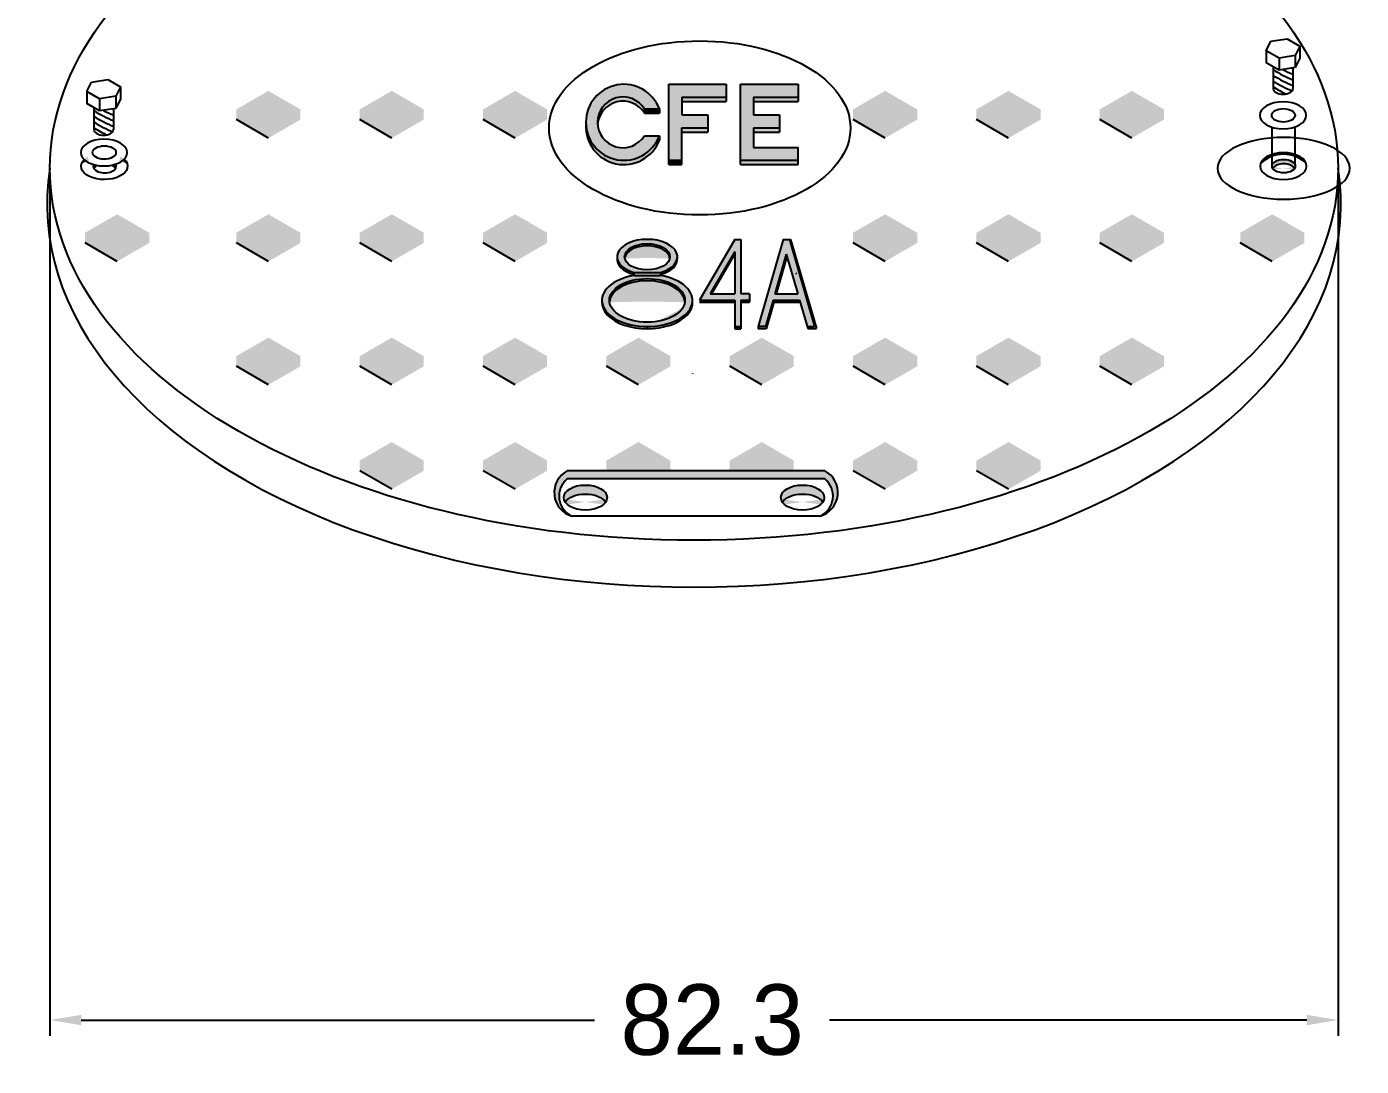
# Model space of a CAD drawing. Header units: centimetres. Extents: x 201 to 3483, y 96 to 2223.
# Drawn here: x 1372 to 1542.5, y 412.4 to 545.2 of the extents above; entities that cross this region are included whole.
import ezdxf

# ---------------------------------------------------------------- set-up
doc = ezdxf.new("R2010")
doc.units = ezdxf.units.CM
doc.header["$LTSCALE"] = 10
doc.header["$MEASUREMENT"] = 0
doc.layers.get('0').update_dxf_attribs({"linetype": 'CONTINUOUS'})
doc.layers.get('DEFPOINTS').update_dxf_attribs({"color": 2, "linetype": 'CONTINUOUS'})
for name, color, linetype in [('DIM', 7, 'CONTINUOUS'), ('HERRAJE', 13, 'CONTINUOUS'), ('TAPA', 120, 'CONTINUOUS')]:
    doc.layers.add(name, color=color, linetype=linetype)
doc.styles.get("Standard").update_dxf_attribs({"font": ''})
doc.styles.get('Standard').set_extended_font_data('Zurich Ex BT')
doc.dimstyles.get("Standard").update_dxf_attribs({"dimtxt": 9, "dimasz": 4, "dimexe": 2, "dimexo": 2, "dimgap": 0.09, "dimtad": 0, "dimtih": 1, "dimtoh": 1, "dimdec": 1, "dimzin": 0, "dimdsep": 46, "dimtxsty": 'Standard', "dimcen": 0.09, "dimadec": 0, "dimazin": 0, "dimtfac": 1, "dimtdec": 1, "dimtofl": 0, "dimtmove": 0, "dimatfit": 3, "dimfxl": 0, "dimtolj": 1, "dimtzin": 0, "dimarcsym": 0})

# ---------------------------------------------------------------- blocks, each defined once
blk = doc.blocks.new('*D87')
at = {"layer": 'DEFPOINTS', "color": 0}
for p in [(1374.957184736522, 527.1337164048637), (1539.557184736528, 527.1337164048637), (1539.557184736528, 418.3078056897257)]:
    blk.add_point(p, dxfattribs=at)
at = {"layer": 'DIM', "color": 0, "lineweight": -2}
for p, q in [((1374.957184736522, 525.1337164048637), (1374.957184736522, 416.3078056897257)), ((1539.557184736528, 525.1337164048637), (1539.557184736528, 416.3078056897257)), ((1378.957184736522, 418.3078056897257), (1444.544068656137, 418.3078056897257)), ((1535.557184736528, 418.3078056897257), (1474.591865266307, 418.3078056897257))]:
    blk.add_line(p, q, dxfattribs=at)
at = {"layer": 'DIM', "color": 0}
for points in [[(1378.957184736522, 418.9744723563924), (1378.957184736522, 417.641139023059), (1374.957184736522, 418.3078056897257)], [(1535.557184736528, 418.9744723563924), (1535.557184736528, 417.641139023059), (1539.557184736528, 418.3078056897257)]]:
    blk.add_solid(points, dxfattribs=at)
at = {"layer": 'DIM', "color": 0, "insert": (1459.567966961222, 418.3078056897257), "char_height": 9, "attachment_point": 5}
blk.add_mtext('\\A1;82.3', dxfattribs=at)

msp = doc.modelspace()

# ---------------------------------------------------------------- hatches: boundary and pattern name
for color, points in [(254, [(1383.536731904824, 521.262552506978), (1379.441384396618, 518.8981025206886), (1383.536731904824, 516.5336525343982), (1387.632079413037, 518.8981025206886)]), (254, [(1531.158838044583, 521.262552506978), (1527.063490536369, 518.8981025206886), (1531.158838044583, 516.5336525343982), (1535.254185552789, 518.8981025206886)]), (251, [(1387.632079413037, 517.5992683309014), (1387.632079413037, 518.8981025206886), (1383.536731904824, 516.5336525343982), (1379.441384396618, 518.8981025206886), (1379.441384396618, 517.5992683309014), (1383.536731904824, 515.234818344612)]), (251, [(1535.254185552789, 517.5992683309014), (1535.254185552789, 518.8981025206886), (1531.158838044583, 516.5336525343982), (1527.063490536369, 518.8981025206886), (1527.063490536369, 517.5992683309014), (1531.158838044583, 515.234818344612)])]:
    msp.add_hatch(color=color).paths.add_polyline_path(points)
at = {"layer": 'HERRAJE'}
h = msp.add_hatch(color=256, dxfattribs=at)
edge = h.paths.add_edge_path()
edge.add_ellipse((1381.856632075658, 529.1518189253484), major_axis=(2.974698795180723, 0), ratio=0.5761924189114402, start_angle=211.2749822604524, end_angle=215.9546813826584, ccw=False)
edge.add_ellipse((1381.899113344269, 527.4137949757824), major_axis=(2.974698795180723, 0), ratio=0.5761924189114402, start_angle=-209.661243694615, end_angle=-191.8852201200423)
edge.add_arc((1381.899113344276, 524.696156651109), 4.231114054015647, 125.39070841138701, 133.4705282560211, ccw=False)
edge = h.paths.add_edge_path()
edge.add_ellipse((1381.899113344269, 527.4137949757824), major_axis=(2.974698795180723, 0), ratio=0.5761924189114402, start_angle=11.88522012015077, end_angle=31.27498226044422)
edge.add_ellipse((1381.856632075658, 529.1518189253484), major_axis=(2.974698795180723, 0), ratio=0.5761924189114402, start_angle=325.3554482206719, end_angle=330.338756305376, ccw=False)
edge.add_arc((1381.899113344269, 524.6961566511027), 4.231114054015483, 46.52947174416403, 55.36420030617029, ccw=False)
edge = h.paths.add_edge_path()
edge.add_ellipse((1532.616220881107, 526.853637833945), major_axis=(-1.487349397590361, 0), ratio=0.5773502691896345, start_angle=199.0357227933354, end_angle=340.96427720666463, ccw=False)
edge.add_ellipse((1532.616220881107, 527.4137949757824), major_axis=(-1.487349397590361, 0), ratio=0.5773502691896345, start_angle=160.964277206664, end_angle=379.035722793336)
edge = h.paths.add_edge_path()
edge.add_line((1531.128871483517, 528.6720160487293), (1531.128871483517, 528.9112263704865))
edge.add_ellipse((1532.576237431851, 527.4137949757824), major_axis=(2.974698795180723, 0), ratio=0.5761924189114402, start_angle=119.1146529040448, end_angle=168.1147798798491)
edge.add_arc((1532.576237431851, 524.6961566511018), 4.231114054015589, 110.003454448365, 133.4705282558354, ccw=False)
edge = h.paths.add_edge_path()
edge.add_line((1534.103570278698, 528.6419874271269), (1534.103570278698, 528.884619920882))
edge.add_ellipse((1532.576237431851, 527.4137949757824), major_axis=(2.974698795180723, 0), ratio=0.5761924189114402, start_angle=59.10668218790732, end_angle=119.1146529040448)
edge.add_line((1531.128871483517, 528.9112263704865), (1531.128871483517, 528.6720160487293))
edge.add_arc((1532.576237431851, 524.6961566511018), 4.231114054015588, 68.83982013977487, 110.00345444836461, ccw=False)
edge = h.paths.add_edge_path()
edge.add_ellipse((1532.576237431851, 527.4137949757824), major_axis=(2.974698795180723, 0), ratio=0.5761924189114402, start_angle=11.88522012015301, end_angle=59.10668218790732)
edge.add_line((1534.103570278698, 528.884619920882), (1534.103570278698, 528.6419874271269))
edge.add_arc((1532.576237431851, 524.6961566511018), 4.231114054015589, 46.52947174416681, 68.83982013977612, ccw=False)
h = msp.add_hatch(color=256, dxfattribs=at)
edge = h.paths.add_edge_path()
edge.add_ellipse((1381.856632075658, 529.1518189253484), major_axis=(2.974698795180723, 0), ratio=0.5761924189114402, start_angle=242.83016333232268, end_angle=252.9813157308742, ccw=False)
edge.add_ellipse((1381.939096793525, 527.4137949757824), major_axis=(-1.487349397590361, 0), ratio=0.5773502691896345, start_angle=345.6277144453584, end_angle=379.035722793339)
edge.add_ellipse((1381.939096793525, 526.853637833945), major_axis=(-1.487349397590361, 0), ratio=0.5773502691896345, start_angle=309.85233253717655, end_angle=340.96427720666463, ccw=False)
edge = h.paths.add_edge_path()
edge.add_ellipse((1381.939096793525, 527.4137949757824), major_axis=(-1.487349397590361, 0), ratio=0.5773502691896345, start_angle=520.9642772066559, end_angle=557.4997252862372)
edge.add_ellipse((1381.856632075658, 529.1518189253484), major_axis=(2.974698795180723, 0), ratio=0.5761924189114402, start_angle=289.3903306923233, end_angle=300.3035578141799, ccw=False)
edge.add_ellipse((1381.939096793525, 526.853637833945), major_axis=(-1.487349397590361, 0), ratio=0.5773502691896345, start_angle=199.0357227933354, end_angle=232.5145590086448, ccw=False)
h = msp.add_hatch(color=256, dxfattribs=at)
h.paths.add_polyline_path([(1473.970317804407, 487.4462600047427, -0.5593674326243051), (1473.369418041773, 482.6953529351476, 0.6744790471970606), (1473.970317804407, 488.4911499726713), (1441.063365479633, 488.4911499726713, 0.674479047197585), (1441.664265242267, 482.6953529351467, -0.5593674326247162), (1441.063365479633, 487.4462600047427)])
edge = h.paths.add_edge_path(flags=17)
edge.add_ellipse((1443.375257025684, 483.9206450711536), major_axis=(2.769059356796541, -6.782239355899825e-16), ratio=0.5773502691897137, start_angle=21.122008512408172, end_angle=158.8779914875918, ccw=False)
edge.add_ellipse((1443.375257025684, 485.0728569943367), major_axis=(2.769059356796541, -6.782239355899825e-16), ratio=0.5773502691897137, start_angle=338.8779914872894, end_angle=561.1220085127106)
edge = h.paths.add_edge_path(flags=17)
edge.add_ellipse((1471.139112447367, 483.9206450711536), major_axis=(2.769059356796541, -6.782239355899825e-16), ratio=0.5773502691897137, start_angle=21.122008512408172, end_angle=158.8779914875918, ccw=False)
edge.add_ellipse((1471.139112447367, 485.0728569943367), major_axis=(2.769059356796541, -6.782239355899825e-16), ratio=0.5773502691897137, start_angle=338.8779914872894, end_angle=561.1220085127106)
at = {"layer": 'TAPA'}
h = msp.add_hatch(color=254, dxfattribs=at)
edge = h.paths.add_edge_path()
edge.add_ellipse((1448.292990464601, 533.0124102079399), major_axis=(3.43303123547851, 3.43303123547851), ratio=1, start_angle=498.2571724141297, end_angle=654.2795335715167)
edge.add_line((1452.833994724191, 531.294653751992), (1450.925508343247, 531.2946537519911))
edge.add_ellipse((1448.172439720795, 533.0124102079399), major_axis=(2.294566852574675, 2.294566852574675), ratio=1, start_angle=499.8765007621529, end_angle=643.0382089889188, ccw=False)
edge.add_ellipse((1448.172439720795, 533.0124102079399), major_axis=(2.294566852574675, 2.294566852574675), ratio=1, start_angle=346.9617910110813, end_angle=499.8765007621529, ccw=False)
edge.add_line((1450.925508343244, 534.7301666638868), (1452.833994724188, 534.7301666638868))
edge.add_ellipse((1448.292990464601, 533.0124102079399), major_axis=(3.43303123547851, 3.43303123547851), ratio=1, start_angle=335.7204664284832, end_angle=498.2571724141297)
for color, points in [(254, [(1459.019765758807, 533.4169784621281), (1459.019765758807, 533.9686834589302), (1455.687231321572, 533.9686834589293), (1455.687231321572, 535.6701667842453), (1455.687231321572, 536.2218717810465), (1461.386411423264, 536.2218717810465), (1461.386411423264, 537.3142476747125), (1461.386411423264, 537.8659526715128), (1454.043150431105, 537.8659526715128), (1454.043150431105, 528.1573708746755), (1455.687231321572, 528.1573708746746), (1455.687231321572, 531.7728975716618), (1455.687231321572, 532.3246025684621), (1459.019765758807, 532.3246025684621)]), (254, [(1464.863943301803, 536.2218717810465), (1470.563123403495, 536.2218717810465), (1470.563123403495, 537.3142476747125), (1470.563123403503, 537.8659526715128), (1463.219862411337, 537.8659526715128), (1463.219862411337, 528.1573708746755), (1470.563123403495, 528.1573708746764), (1470.563123403495, 529.2497467683415), (1470.563123403503, 529.8014517651418), (1464.863943301803, 529.8014517651427), (1464.863943301803, 531.7728975716618), (1464.863943301803, 532.3246025684621), (1468.196477739039, 532.3246025684621), (1468.196477739039, 533.4169784621281), (1468.196477739039, 533.9686834589284), (1464.863943301803, 533.9686834589284), (1464.863943301803, 535.6701667842453)]), (254, [(1402.867691939238, 537.0255524155755), (1398.772344431025, 534.6611024292861), (1402.867691939238, 532.2966524429958), (1406.963039447444, 534.6611024292861)]), (254, [(1418.630691847837, 537.0255524155755), (1414.535344339623, 534.6611024292861), (1418.630691847829, 532.2966524429958), (1422.726039356043, 534.6611024292861)]), (254, [(1434.393691756435, 537.0255524155755), (1430.298344248222, 534.6611024292861), (1434.393691756435, 532.2966524429958), (1438.489039264641, 534.6611024292861)]), (251, [(1461.386411423264, 536.2218717810465), (1455.687231321572, 536.2218717810465), (1455.687231321572, 535.6701667842453), (1461.386411423264, 535.6701667842453)]), (251, [(1470.563123403495, 536.2218717810465), (1464.863943301803, 536.2218717810465), (1464.863943301803, 535.6701667842453), (1470.563123403495, 535.6701667842453)]), (254, [(1481.682691482223, 537.0255524155755), (1477.587343974017, 534.6611024292861), (1481.682691482223, 532.2966524429958), (1485.778038990429, 534.6611024292861)]), (254, [(1497.445691390822, 537.0255524155755), (1493.350343882608, 534.6611024292861), (1497.445691390822, 532.2966524429958), (1501.541038899035, 534.6611024292861)]), (254, [(1513.20869129942, 537.0255524155755), (1509.113343791214, 534.6611024292861), (1513.20869129942, 532.2966524429958), (1517.304038807626, 534.6611024292861)]), (251, [(1406.963039447444, 533.3622682394998), (1406.963039447444, 534.6611024292861), (1402.867691939238, 532.2966524429958), (1398.772344431025, 534.6611024292861), (1398.772344431025, 533.3622682394998), (1402.867691939238, 530.9978182532104)]), (251, [(1422.726039356043, 533.3622682394998), (1422.726039356043, 534.6611024292861), (1418.630691847829, 532.2966524429958), (1414.535344339623, 534.6611024292861), (1414.535344339623, 533.3622682394998), (1418.630691847829, 530.9978182532104)]), (251, [(1438.489039264641, 533.3622682394998), (1438.489039264641, 534.6611024292861), (1434.393691756435, 532.2966524429958), (1430.298344248222, 534.6611024292861), (1430.298344248222, 533.3622682394998), (1434.393691756435, 530.9978182532104)]), (251, [(1452.833994724191, 534.1784616670866), (1452.833994724191, 534.7301666638868), (1450.925508343244, 534.7301666638868), (1450.925508343244, 534.1784616670866)]), (251, [(1485.778038990436, 533.3622682394998), (1485.778038990436, 534.6611024292861), (1481.682691482223, 532.2966524429958), (1477.587343974017, 534.6611024292861), (1477.587343974017, 533.3622682394998), (1481.682691482223, 530.9978182532104)]), (251, [(1501.541038899035, 533.3622682394998), (1501.541038899035, 534.6611024292861), (1497.445691390822, 532.2966524429958), (1493.350343882616, 534.6611024292861), (1493.350343882616, 533.3622682394998), (1497.445691390822, 530.9978182532104)]), (251, [(1517.304038807626, 533.3622682394998), (1517.304038807626, 534.6611024292861), (1513.20869129942, 532.2966524429958), (1509.113343791214, 534.6611024292861), (1509.113343791214, 533.3622682394998), (1513.20869129942, 530.9978182532104)]), (251, [(1459.019765758807, 532.3246025684621), (1455.687231321572, 532.324602568463), (1455.687231321572, 531.7728975716618), (1459.019765758807, 531.7728975716618)]), (251, [(1468.196477739039, 532.3246025684621), (1464.863943301803, 532.3246025684621), (1464.863943301803, 531.7728975716609), (1468.196477739039, 531.7728975716609)]), (251, [(1455.687231321572, 528.1573708746755), (1454.043150431105, 528.1573708746755), (1454.043150431105, 527.6056658778743), (1455.687231321572, 527.6056658778743)]), (251, [(1470.563123403495, 528.1573708746755), (1463.219862411337, 528.1573708746755), (1463.219862411337, 527.6056658778743), (1470.563123403495, 527.6056658778753)]), (254, [(1402.867691939238, 521.262552506978), (1398.772344431025, 518.8981025206886), (1402.867691939238, 516.5336525343982), (1406.963039447444, 518.8981025206886)]), (254, [(1418.630691847837, 521.262552506978), (1414.535344339623, 518.8981025206886), (1418.630691847829, 516.5336525343982), (1422.726039356043, 518.8981025206886)]), (254, [(1434.393691756435, 521.262552506978), (1430.298344248222, 518.8981025206886), (1434.393691756435, 516.5336525343982), (1438.489039264641, 518.8981025206886)]), (254, [(1481.682691482223, 521.262552506978), (1477.587343974017, 518.8981025206886), (1481.682691482223, 516.5336525343982), (1485.778038990429, 518.8981025206886)]), (254, [(1497.445691390822, 521.262552506978), (1493.350343882608, 518.8981025206886), (1497.445691390822, 516.5336525343982), (1501.541038899035, 518.8981025206886)]), (254, [(1513.20869129942, 521.262552506978), (1509.113343791214, 518.8981025206886), (1513.20869129942, 516.5336525343982), (1517.304038807626, 518.8981025206886)]), (251, [(1406.963039447444, 517.5992683309014), (1406.963039447444, 518.8981025206886), (1402.867691939238, 516.5336525343982), (1398.772344431025, 518.8981025206886), (1398.772344431025, 517.5992683309014), (1402.867691939238, 515.234818344612)]), (251, [(1422.726039356043, 517.5992683309014), (1422.726039356043, 518.8981025206886), (1418.630691847829, 516.5336525343982), (1414.535344339623, 518.8981025206886), (1414.535344339623, 517.5992683309014), (1418.630691847829, 515.234818344612)]), (251, [(1438.489039264641, 517.5992683309014), (1438.489039264641, 518.8981025206886), (1434.393691756435, 516.5336525343982), (1430.298344248222, 518.8981025206886), (1430.298344248222, 517.5992683309014), (1434.393691756435, 515.234818344612)]), (251, [(1485.778038990436, 517.5992683309014), (1485.778038990436, 518.8981025206886), (1481.682691482223, 516.5336525343982), (1477.587343974017, 518.8981025206886), (1477.587343974017, 517.5992683309014), (1481.682691482223, 515.234818344612)]), (251, [(1501.541038899035, 517.5992683309014), (1501.541038899035, 518.8981025206886), (1497.445691390822, 516.5336525343982), (1493.350343882616, 518.8981025206886), (1493.350343882616, 517.5992683309014), (1497.445691390822, 515.234818344612)]), (251, [(1517.304038807626, 517.5992683309014), (1517.304038807626, 518.8981025206886), (1513.20869129942, 516.5336525343982), (1509.113343791214, 518.8981025206886), (1509.113343791214, 517.5992683309014), (1513.20869129942, 515.234818344612)]), (251, [(1462.455751090398, 516.2090248531886), (1462.455751090398, 516.4848773515878), (1460.855950309844, 513.7139411176722), (1460.975397945498, 513.6449779930717)]), (254, [(1452.984656344226, 513.4545855428778), (1452.984656344226, 513.831786785885), (1449.575057475588, 513.831786785885), (1449.575057475588, 513.4545855428778)]), (251, [(1460.975397945498, 513.6449779930717), (1460.855950309844, 513.7139411176722), (1459.335781286383, 511.0809311329558), (1459.495044800591, 511.0809311329558)]), (251, [(1462.455751090398, 510.2927811375266), (1457.970665450317, 510.2927811375266), (1457.970665450317, 510.0169286391256), (1462.455751090398, 510.0169286391256)]), (251, [(1463.243901085829, 510.2927811375257), (1463.243901085829, 510.0169286391256), (1464.358646589426, 510.0169286391256), (1464.358646589426, 510.2927811375257)]), (251, [(1463.243901085829, 506.9150532152362), (1462.455751090398, 506.9150532152362), (1462.455751090398, 506.6392007168361), (1463.243901085829, 506.6392007168361)]), (254, [(1402.867691939238, 505.4995525983795), (1398.772344431025, 503.1351026120901), (1402.867691939238, 500.7706526258007), (1406.963039447444, 503.1351026120901)]), (254, [(1418.630691847837, 505.4995525983795), (1414.535344339623, 503.1351026120901), (1418.630691847829, 500.7706526258007), (1422.726039356043, 503.1351026120901)]), (254, [(1434.393691756435, 505.4995525983795), (1430.298344248222, 503.1351026120901), (1434.393691756435, 500.7706526258007), (1438.489039264641, 503.1351026120901)]), (254, [(1450.156691665026, 505.4995525983795), (1446.06134415682, 503.1351026120901), (1450.156691665026, 500.7706526258007), (1454.25203917324, 503.1351026120901)]), (254, [(1465.919691573632, 505.4995525983795), (1461.824344065419, 503.1351026120901), (1465.919691573632, 500.7706526258007), (1470.015039081838, 503.1351026120901)]), (254, [(1481.682691482223, 505.4995525983795), (1477.587343974017, 503.1351026120901), (1481.682691482223, 500.7706526258007), (1485.778038990429, 503.1351026120901)]), (254, [(1497.445691390822, 505.4995525983795), (1493.350343882608, 503.1351026120901), (1497.445691390822, 500.7706526258007), (1501.541038899035, 503.1351026120901)]), (254, [(1513.20869129942, 505.4995525983795), (1509.113343791214, 503.1351026120901), (1513.20869129942, 500.7706526258007), (1517.304038807626, 503.1351026120901)]), (251, [(1406.963039447444, 501.8362684223039), (1406.963039447444, 503.1351026120901), (1402.867691939238, 500.7706526258007), (1398.772344431025, 503.1351026120901), (1398.772344431025, 501.8362684223039), (1402.867691939238, 499.4718184360145)]), (251, [(1422.726039356043, 501.8362684223039), (1422.726039356043, 503.1351026120901), (1418.630691847829, 500.7706526258007), (1414.535344339623, 503.1351026120901), (1414.535344339623, 501.8362684223039), (1418.630691847829, 499.4718184360145)]), (251, [(1438.489039264641, 501.8362684223039), (1438.489039264641, 503.1351026120901), (1434.393691756435, 500.7706526258007), (1430.298344248222, 503.1351026120901), (1430.298344248222, 501.8362684223039), (1434.393691756435, 499.4718184360145)]), (251, [(1454.25203917324, 501.8362684223039), (1454.25203917324, 503.1351026120901), (1450.156691665026, 500.7706526258007), (1446.06134415682, 503.1351026120901), (1446.06134415682, 501.8362684223039), (1450.156691665026, 499.4718184360145)]), (251, [(1470.015039081838, 501.8362684223039), (1470.015039081838, 503.1351026120901), (1465.919691573632, 500.7706526258007), (1461.824344065419, 503.1351026120901), (1461.824344065419, 501.8362684223039), (1465.919691573625, 499.4718184360145)]), (251, [(1485.778038990436, 501.8362684223039), (1485.778038990436, 503.1351026120901), (1481.682691482223, 500.7706526258007), (1477.587343974017, 503.1351026120901), (1477.587343974017, 501.8362684223039), (1481.682691482223, 499.4718184360145)]), (251, [(1501.541038899035, 501.8362684223039), (1501.541038899035, 503.1351026120901), (1497.445691390822, 500.7706526258007), (1493.350343882616, 503.1351026120901), (1493.350343882616, 501.8362684223039), (1497.445691390822, 499.4718184360145)]), (251, [(1517.304038807626, 501.8362684223039), (1517.304038807626, 503.1351026120901), (1513.20869129942, 500.7706526258007), (1509.113343791214, 503.1351026120901), (1509.113343791214, 501.8362684223039), (1513.20869129942, 499.4718184360145)]), (254, [(1418.630691847837, 492.1578409680178), (1414.535344339623, 489.7933909817284), (1418.630691847829, 487.4289409954381), (1422.726039356043, 489.7933909817284)]), (254, [(1434.393691756435, 492.1578409680178), (1430.298344248222, 489.7933909817284), (1434.393691756435, 487.4289409954381), (1438.489039264641, 489.7933909817284)]), (254, [(1448.316891748203, 488.4911499726713), (1451.996491581849, 488.4911499726713), (1454.25203917324, 489.7933909817284), (1450.156691665026, 492.1578409680178), (1446.06134415682, 489.7933909817284)]), (254, [(1464.079891656809, 488.4911499726713), (1467.759491490448, 488.4911499726713), (1470.015039081838, 489.7933909817284), (1465.919691573632, 492.1578409680178), (1461.824344065419, 489.7933909817284)]), (254, [(1481.682691482223, 492.1578409680178), (1477.587343974017, 489.7933909817284), (1481.682691482223, 487.4289409954381), (1485.778038990429, 489.7933909817284)]), (254, [(1497.445691390822, 492.1578409680178), (1493.350343882608, 489.7933909817284), (1497.445691390822, 487.4289409954381), (1501.541038899035, 489.7933909817284)]), (251, [(1422.726039356043, 488.4945567919422), (1422.726039356043, 489.7933909817284), (1418.630691847829, 487.428940995439), (1414.535344339623, 489.7933909817284), (1414.535344339623, 488.4945567919422), (1418.630691847829, 486.1301068056528)]), (251, [(1438.489039264641, 488.4945567919422), (1438.489039264641, 489.7933909817284), (1434.393691756435, 487.428940995439), (1430.298344248222, 489.7933909817284), (1430.298344248222, 488.4945567919422), (1434.393691756435, 486.1301068056528)]), (251, [(1485.778038990436, 488.4945567919422), (1485.778038990436, 489.7933909817284), (1481.682691482223, 487.428940995439), (1477.587343974017, 489.7933909817284), (1477.587343974017, 488.4945567919422), (1481.682691482223, 486.1301068056528)]), (251, [(1501.541038899035, 488.4945567919422), (1501.541038899035, 489.7933909817284), (1497.445691390822, 487.428940995439), (1493.350343882616, 489.7933909817284), (1493.350343882616, 488.4945567919422), (1497.445691390822, 486.1301068056528)])]:
    msp.add_hatch(color=color, dxfattribs=at).paths.add_polyline_path(points)
h = msp.add_hatch(color=252, dxfattribs=at)
edge = h.paths.add_edge_path()
edge.add_ellipse((1448.172439720795, 533.0124102079399), major_axis=(2.294566852574675, 2.294566852574675), ratio=1, start_angle=346.9617910110813, end_angle=499.8765007621528)
edge.add_ellipse((1448.172439720795, 532.4607052111387), major_axis=(2.294566852574675, 2.294566852574675), ratio=1, start_angle=346.9617910110813, end_angle=490.12349923052034, ccw=False)
edge.add_line((1450.925508343244, 534.1784616670857), (1450.925508343244, 534.7301666638878))
h = msp.add_hatch(color=251, dxfattribs=at)
edge = h.paths.add_edge_path()
edge.add_ellipse((1448.292990464601, 532.4607052111387), major_axis=(3.43303123547851, 3.43303123547851), ratio=1, start_angle=491.7428275885457, end_angle=654.2795335715167)
edge.add_line((1452.833994724191, 530.7429487551908), (1452.833994724191, 531.2946537519929))
edge.add_ellipse((1448.292990464601, 533.0124102079399), major_axis=(3.43303123547851, 3.43303123547851), ratio=1, start_angle=498.2571724141298, end_angle=654.2795335715167, ccw=False)
h = msp.add_hatch(color=254, dxfattribs=at)
edge = h.paths.add_edge_path()
edge.add_ellipse((1451.279856909903, 515.8319525170064), major_axis=(-3.861130659160219, 0), ratio=0.5773502691896101, start_angle=116.2014495886171, end_angle=423.798550411383)
edge.add_line((1449.575057475588, 513.831786785885), (1452.984656344222, 513.831786785885))
edge = h.paths.add_edge_path(flags=16)
edge.add_ellipse((1451.279856909903, 515.8319525170064), major_axis=(-2.895847994370164, 0), ratio=0.5773502691896345, start_angle=0, end_angle=360)
h = msp.add_hatch(color=251, dxfattribs=at)
edge = h.paths.add_edge_path()
edge.add_ellipse((1451.279856909903, 515.8319525170064), major_axis=(-2.895847994370164, 0), ratio=0.5773502691896345, start_angle=175.267961595896, end_angle=364.732038404104)
edge.add_ellipse((1451.279856909903, 515.5561000186062), major_axis=(-2.895847994370164, 0), ratio=0.5773502691896345, start_angle=184.732038406724, end_angle=355.267961593276, ccw=False)
h = msp.add_hatch(color=254, dxfattribs=at)
h.paths.add_polyline_path([(1463.243901085829, 517.7853248440479), (1463.243901085829, 518.061177342448), (1462.455751090398, 518.061177342448), (1457.970665450317, 510.2927811375266), (1462.455751090398, 510.2927811375257), (1462.455751090398, 506.9150532152362), (1463.243901085829, 506.9150532152362), (1463.243901085829, 510.0169286391256), (1463.243901085829, 510.2927811375266), (1464.358646589426, 510.2927811375266), (1464.358646589426, 510.8050786345557), (1464.358646589426, 511.0809311329558), (1463.243901085829, 511.0809311329558)])
h.paths.add_polyline_path([(1462.455751090398, 511.0809311329558), (1459.335781286383, 511.0809311329558), (1462.455751090398, 516.4848773515896)], flags=17)
h = msp.add_hatch(color=254, dxfattribs=at)
h.paths.add_polyline_path([(1469.443952226131, 518.061177342448), (1468.657366165316, 518.061177342448), (1465.446142019027, 506.937170590706), (1466.391500810634, 506.937170590706), (1467.364632039018, 510.3081960507016), (1470.736686352429, 510.3081960507016), (1471.709817580813, 506.937170590706), (1472.655176372427, 506.937170590706)])
h.paths.add_polyline_path([(1469.050659195724, 516.148765447404), (1470.509618515454, 511.0947821115133), (1467.591699876, 511.0947821115133)], flags=16)
h = msp.add_hatch(color=251, dxfattribs=at)
h.paths.add_polyline_path([(1469.609390014659, 518.061177342448), (1469.443952226131, 518.061177342448), (1472.655176372427, 506.937170590706), (1471.709817580813, 506.937170590706), (1471.789291323759, 506.6618654694221), (1472.900087903901, 506.6618654694221)])
h.paths.add_polyline_path([(1469.133378089995, 515.8622187921774), (1469.050659195724, 516.148765447404), (1467.591699876, 511.0947821115133), (1467.757137664528, 511.0947821115133)])
h.paths.add_polyline_path([(1467.364632039018, 510.3081960507006), (1466.391500810634, 506.937170590706), (1465.446142019027, 506.937170590706), (1465.446142019027, 506.6411773424479), (1466.471492708384, 506.6411773424479), (1467.450596084607, 510.0328909294167), (1470.816160095368, 510.0328909294167), (1470.736686352429, 510.3081960507016)])
h = msp.add_hatch(color=251, dxfattribs=at)
edge = h.paths.add_edge_path()
edge.add_ellipse((1451.279856909903, 515.8319525170064), major_axis=(-3.861130659160219, 0), ratio=0.5773502691896101, start_angle=363.54726089588917, end_angle=423.7985504113829, ccw=False)
edge.add_ellipse((1451.279856909903, 515.5561000186062), major_axis=(-3.861130659160219, 0), ratio=0.5773502691896101, start_angle=356.4527385596224, end_angle=423.798550411383)
edge.add_line((1449.575057475588, 513.555934287484), (1449.575057475588, 513.8317867858841))
h = msp.add_hatch(color=251, dxfattribs=at)
edge = h.paths.add_edge_path()
edge.add_ellipse((1451.279856909903, 515.5561000186062), major_axis=(-3.861130659160219, 0), ratio=0.5773502691896101, start_angle=116.2014495886171, end_angle=183.5472614403776)
edge.add_ellipse((1451.279856909903, 515.8319525170064), major_axis=(-3.861130659160219, 0), ratio=0.5773502691896101, start_angle=116.2014495886171, end_angle=176.4527391041109, ccw=False)
edge.add_line((1452.984656344226, 513.831786785885), (1452.984656344226, 513.555934287484))
h = msp.add_hatch(color=254, dxfattribs=at)
edge = h.paths.add_edge_path()
edge.add_line((1452.984656344226, 513.4545855428787), (1449.575057475591, 513.4545855428787))
edge.add_ellipse((1451.279856909903, 510.2588904534005), major_axis=(-5.791695988740328, 0), ratio=0.5773502691896345, start_angle=287.1187066488051, end_angle=612.8812933511949)
edge = h.paths.add_edge_path(flags=16)
edge.add_ellipse((1451.279856909903, 510.2588904534005), major_axis=(-4.826413323950273, 0), ratio=0.5773502691896245, start_angle=0, end_angle=360)
h = msp.add_hatch(color=251, dxfattribs=at)
edge = h.paths.add_edge_path()
edge.add_ellipse((1451.279856909903, 509.9830379549994), major_axis=(-4.826413323950273, 0), ratio=0.5773502691896245, start_angle=182.8371557063508, end_angle=357.1628442936492, ccw=False)
edge.add_ellipse((1451.279856909903, 510.2588904534005), major_axis=(-4.826413323950273, 0), ratio=0.5773502691896245, start_angle=177.1628442936457, end_angle=362.8371557063552)
h = msp.add_hatch(color=251, dxfattribs=at)
edge = h.paths.add_edge_path()
edge.add_line((1451.279856910063, 506.6392007168361), (1451.279856909961, 506.9150532152362))
edge.add_ellipse((1451.279856909903, 510.2588904534005), major_axis=(-5.791695988740328, 0), ratio=0.5773502691896345, start_angle=364.94616245491403, end_angle=450.00000000053467, ccw=False)
edge.add_line((1445.509728307836, 509.9705860185004), (1445.488160921166, 509.9830379549994))
edge.add_ellipse((1451.279856909903, 509.9830379549994), major_axis=(-5.791695988740328, 0), ratio=0.5773502691896345, start_angle=360, end_angle=450.0000000015485)
h = msp.add_hatch(color=251, dxfattribs=at)
edge = h.paths.add_edge_path()
edge.add_ellipse((1451.279856909903, 509.9830379549994), major_axis=(-5.791695988740328, 0), ratio=0.5773502691896345, start_angle=450.0000000015485, end_angle=539.9999999999952)
edge.add_line((1457.071552898647, 509.9830379550003), (1457.044525467525, 509.9362250710947))
edge.add_ellipse((1451.279856909903, 510.2588904534005), major_axis=(-5.791695988740328, 0), ratio=0.5773502691896345, start_angle=450.00000000053467, end_angle=534.4625965087338, ccw=False)
edge.add_line((1451.279856909961, 506.9150532152362), (1451.279856910063, 506.6392007168361))
h = msp.add_hatch(color=251, dxfattribs=at)
h.paths.add_polyline_path([(1446.067244940888, 488.4911499726713), (1448.316891748203, 488.4911499726713), (1446.06134415682, 489.7933909817284), (1446.06134415682, 488.4945567919422)])
h.paths.add_polyline_path([(1451.996491581849, 488.4911499726713), (1454.246138389171, 488.4911499726713), (1454.25203917324, 488.4945567919422), (1454.25203917324, 489.7933909817284)])
h = msp.add_hatch(color=251, dxfattribs=at)
h.paths.add_polyline_path([(1461.830244849487, 488.4911499726713), (1464.079891656809, 488.4911499726713), (1461.824344065419, 489.7933909817284), (1461.824344065419, 488.4945567919422)])
h.paths.add_polyline_path([(1467.759491490448, 488.4911499726713), (1470.00913829777, 488.4911499726713), (1470.015039081838, 488.4945567919422), (1470.015039081838, 489.7933909817284)])

# ---------------------------------------------------------------- linework, layer by layer
at = {"color": 251}
for p, q in [((1383.536731904824, 515.234818344612), (1379.441384396618, 517.5992683309014)), ((1531.158838044583, 515.234818344612), (1527.063490536369, 517.5992683309014))]:
    msp.add_line(p, q, dxfattribs=at)
at = {"layer": 'HERRAJE'}
for p, q in [((1530.394532987753, 542.1616958942996), (1530.978204489897, 543.3605621917259)), ((1530.978204489897, 543.3605621917259), (1533.054701828522, 543.6975450906066)), ((1533.054701828522, 543.6975450906066), (1534.678457649483, 542.7600692302785)), ((1534.678457649483, 542.7600692302785), (1534.09478614734, 541.5612029328522)), ((1534.678457649483, 542.7600692302785), (1534.678457649483, 541.2177612941014)), ((1532.018288808715, 541.2242200339715), (1530.394532987753, 542.1616958942996)), ((1530.394532987753, 542.1616958942996), (1530.394532987753, 540.6193879581224)), ((1534.09478614734, 541.5612029328522), (1532.018288808715, 541.2242200339715)), ((1532.018288808715, 541.2242200339715), (1532.018288808715, 539.6819120977943)), ((1534.09478614734, 541.5612029328522), (1534.09478614734, 540.018894996675)), ((1534.678457649483, 541.2177612941014), (1534.09478614734, 540.018894996675)), ((1532.018288808715, 539.6819120977943), (1530.394532987753, 540.6193879581224)), ((1531.277206161991, 540.1097763633707), (1531.277206161991, 537.3198561083645)), ((1534.09478614734, 540.018894996675), (1532.018288808715, 539.6819120977943)), ((1533.795784475245, 539.9703717222365), (1533.795784475245, 537.3198561083645)), ((1379.674178157948, 536.9400882712389), (1380.257849660091, 538.1389545686652)), ((1380.257849660091, 538.1389545686652), (1382.334346998716, 538.475937467545)), ((1382.334346998716, 538.475937467545), (1383.95810281967, 537.538461607217)), ((1383.95810281967, 537.538461607217), (1383.374431317527, 536.3395953097915)), ((1383.95810281967, 537.538461607217), (1383.95810281967, 535.9961536710398)), ((1381.297933978902, 536.0026124109108), (1379.674178157948, 536.9400882712389)), ((1379.674178157948, 536.9400882712389), (1379.674178157948, 535.3977803350608)), ((1383.374431317527, 536.3395953097915), (1381.297933978902, 536.0026124109108)), ((1381.297933978902, 536.0026124109108), (1381.297933978902, 534.4603044747337)), ((1383.374431317527, 536.3395953097915), (1383.374431317527, 534.7972873736144)), ((1383.95810281967, 535.9961536710398), (1383.374431317527, 534.7972873736144)), ((1381.297933978902, 534.4603044747337), (1379.674178157948, 535.3977803350608)), ((1380.556851332185, 534.88816874031), (1380.556851332185, 532.0982484853039)), ((1383.374431317527, 534.7972873736144), (1381.297933978902, 534.4603044747337)), ((1383.075429645432, 534.7487640991758), (1383.075429645432, 532.0982484853039)), ((1531.128871483517, 527.5743319435105), (1531.128871483517, 532.3952639299096)), ((1534.103570278698, 527.5743319435105), (1534.103570278698, 532.4491456358373)), ((1473.970317804407, 488.4911499726713), (1441.063365479633, 488.4911499726713)), ((1473.970317804407, 487.4462600047427), (1441.063365479633, 487.4462600047427)), ((1473.369418041773, 482.6953529351476), (1441.664265242267, 482.6953529351467))]:
    msp.add_line(p, q, dxfattribs=at)
for centre, start, end in [((1532.576237431851, 524.6961566511018), 46.52947174447987, 133.4705282555201), ((1381.899113344269, 524.6961566511018), 125.390708411237, 133.4705282555201), ((1381.899113344269, 524.6961566511018), 46.52947174447987, 55.36420030615545)]:
    msp.add_arc(centre, 4.231114054015578, start, end, dxfattribs=at)
for centre, major_axis, ratio, start_param, end_param in [((1532.536495318614, 539.739690083753), (-2.723493395130478, 1.477964916239076), 0.2075274025673739, 1.205538635241804, 2.160347775900509), ((1532.503601441094, 539.0295593983374), (-2.723493395130478, 1.477964916239076), 0.2075274025673739, 1.219004953258356, 2.173908572633349), ((1532.569389196142, 540.4498207691686), (-2.723493395130478, 1.477964916239076), 0.2075274025673739, 1.65681924001709, 2.146881457883954), ((1532.602283073669, 541.1599514545842), (-2.723493395130478, 1.477964916239076), 0.2075274025673739, 2.078102750689478, 2.133505278061679), ((1532.470707563574, 538.3194287129218), (-2.723493395130478, 1.477964916239076), 0.2075274025673739, 1.232381133080634, 2.147488883875249), ((1532.437813686047, 537.6092980275071), (-2.723493395130478, 1.477964916239076), 0.2075274025673739, 1.245671307920155, 1.870530991963669), ((1532.536495318614, 537.3198561083645), (-1.25928915662653, 0), 0.57735026918961, 0, 3.141592653589793), ((1381.816140488809, 534.5180824606914), (-2.723493395130478, 1.477964916239076), 0.2075274025673739, 1.205538635241804, 2.160347775900509), ((1381.849034366336, 535.2282131461079), (-2.723493395130478, 1.477964916239076), 0.2075274025673739, 1.65681924001709, 2.146881457883954), ((1381.881928243856, 535.9383438315226), (-2.723493395130478, 1.477964916239076), 0.2075274025673739, 2.078102750689478, 2.133505278061679), ((1381.783246611281, 533.8079517752767), (-2.723493395130478, 1.477964916239076), 0.2075274025673739, 1.219004953258356, 2.173908572633349), ((1381.750352733761, 533.0978210898611), (-2.723493395130478, 1.477964916239076), 0.2075274025673739, 1.232381133080634, 2.147488883875249), ((1381.717458856234, 532.3876904044455), (-2.723493395130478, 1.477964916239076), 0.2075274025673739, 1.245671307920155, 1.870530991963669), ((1381.816140488809, 532.0982484853039), (-1.25928915662653, 0), 0.57735026918961, 0, 3.141592653589793), ((1381.939096793525, 527.4137949757824), (-1.487349397590361, 0), 0.5773502691896345, 6.03234160321427, 9.730205785208724), ((1381.939096793525, 526.8536378339459), (-1.487349397590361, 0), 0.5773502691896345, 5.407943397758086, 5.950949268938952), ((1381.939096793525, 526.8536378339459), (-1.487349397590361, 0), 0.5773502691896345, 3.473828691830427, 4.058144613523494), ((1532.616220881107, 526.8536378339459), (-1.487349397590361, 0), 0.5773502691896345, 3.473828691830427, 5.950949268938952)]:
    msp.add_ellipse(centre, major_axis=major_axis, ratio=ratio, start_param=start_param, end_param=end_param, dxfattribs=at)
at = {"layer": 'HERRAJE', "extrusion": (0, 0, -1)}
for centre in [(1532.535289230298, 533.9055940727576), (1381.856632075658, 529.1518189253484), (1532.576237431851, 527.4137949757824)]:
    msp.add_ellipse(centre, major_axis=(2.974698795180721, 0), ratio=0.5761924189114404, dxfattribs=at)
at = {"layer": 'HERRAJE'}
for centre in [(1532.575272679554, 533.9055940727576), (1381.896615524922, 529.1518189253484), (1532.616220881107, 527.4137949757824)]:
    msp.add_ellipse(centre, major_axis=(-1.487349397590361, 0), ratio=0.5773502691896345, dxfattribs=at)
at = {"layer": 'HERRAJE', "color": 251, "extrusion": (0, 0, -1)}
msp.add_ellipse((1532.616220881107, 527.1337164048646), major_axis=(8.470930689106567, 0), ratio=0.4662204774650688, start_param=-3.141592653589793, end_param=3.141592653589793, dxfattribs=at)
at = {"layer": 'HERRAJE', "extrusion": (0, 0, -1)}
msp.add_ellipse((1381.899113344269, 527.4137949757824), major_axis=(2.974698795180721, 0), ratio=0.5761924189114404, start_param=5.737333893232016, end_param=9.942464323476818, dxfattribs=at)
at = {"layer": 'TAPA', "color": 251}
for p, q in [((1454.043150431105, 528.1573708746755), (1454.043150431105, 537.8659526715128)), ((1454.043150431105, 537.8659526715128), (1461.386411423264, 537.8659526715128)), ((1454.043150431105, 527.6056658778743), (1454.043150431105, 537.3142476747125)), ((1461.386411423264, 537.8659526715128), (1461.386411423264, 536.2218717810465)), ((1461.386411423264, 537.3142476747125), (1461.386411423264, 535.6701667842453)), ((1463.219862411337, 528.1573708746755), (1463.219862411337, 537.8659526715128)), ((1463.219862411337, 537.8659526715128), (1470.563123403503, 537.8659526715128)), ((1463.219862411337, 527.6056658778743), (1463.219862411337, 537.3142476747125)), ((1470.563123403495, 537.8659526715128), (1470.563123403495, 536.2218717810465)), ((1470.563123403495, 537.3142476747125), (1470.563123403495, 535.6701667842453)), ((1455.687231321572, 536.2218717810465), (1461.386411423264, 536.2218717810465)), ((1455.687231321572, 536.2218717810465), (1455.687231321572, 533.9686834589293)), ((1455.687231321572, 535.6701667842453), (1461.386411423264, 535.6701667842453)), ((1455.687231321572, 535.6701667842453), (1455.687231321572, 533.9686834589293)), ((1464.863943301803, 536.2218717810465), (1470.563123403495, 536.2218717810465)), ((1464.863943301803, 536.2218717810465), (1464.863943301803, 533.9686834589284)), ((1464.863943301803, 535.6701667842453), (1470.563123403495, 535.6701667842453)), ((1464.863943301803, 535.6701667842453), (1464.863943301803, 533.9686834589284)), ((1450.925508343244, 534.7301666638868), (1452.833994724191, 534.7301666638868)), ((1450.925508343244, 534.7301666638868), (1450.925508343244, 534.1784616670857)), ((1450.925508343244, 534.1784616670866), (1452.833994724191, 534.1784616670866)), ((1452.833994724191, 534.7301666638868), (1452.833994724191, 534.1784616670866)), ((1455.687231321572, 533.9686834589293), (1459.019765758807, 533.9686834589293)), ((1459.019765758807, 533.9686834589293), (1459.019765758807, 532.3246025684621)), ((1464.863943301803, 533.9686834589284), (1468.196477739039, 533.9686834589293)), ((1468.196477739039, 533.9686834589293), (1468.196477739039, 532.3246025684621)), ((1402.867691939238, 530.9978182532095), (1398.772344431025, 533.3622682394998)), ((1418.630691847829, 530.9978182532095), (1414.535344339623, 533.3622682394998)), ((1434.393691756435, 530.9978182532095), (1430.298344248222, 533.3622682394998)), ((1455.687231321572, 528.1573708746755), (1455.687231321572, 532.3246025684621)), ((1455.687231321572, 532.3246025684621), (1459.019765758807, 532.3246025684621)), ((1459.019765758807, 533.4169784621281), (1459.019765758807, 531.7728975716618)), ((1464.863943301803, 532.3246025684621), (1468.196477739039, 532.3246025684621)), ((1464.863943301803, 532.3246025684621), (1464.863943301803, 529.8014517651427)), ((1468.196477739039, 533.4169784621281), (1468.196477739039, 531.7728975716618)), ((1481.682691482223, 530.9978182532095), (1477.587343974017, 533.3622682394998)), ((1497.445691390822, 530.9978182532095), (1493.350343882616, 533.3622682394998)), ((1513.20869129942, 530.9978182532095), (1509.113343791214, 533.3622682394998)), ((1450.925508343244, 531.294653751992), (1452.833994724191, 531.294653751992)), ((1452.833994724191, 531.294653751992), (1452.833994724191, 530.7429487551908)), ((1455.687231321572, 527.6056658778743), (1455.687231321572, 531.7728975716618)), ((1455.687231321572, 531.7728975716618), (1459.019765758807, 531.7728975716618)), ((1464.863943301803, 531.7728975716618), (1468.196477739039, 531.7728975716618)), ((1464.863943301803, 531.7728975716618), (1464.863943301803, 529.8014517651427)), ((1464.863943301803, 529.8014517651427), (1470.563123403495, 529.8014517651418)), ((1470.563123403495, 528.1573708746755), (1470.563123403495, 529.8014517651418)), ((1470.563123403495, 527.6056658778743), (1470.563123403495, 529.2497467683415)), ((1454.043150431105, 528.1573708746755), (1455.687231321572, 528.1573708746755)), ((1454.043150431105, 527.6056658778743), (1455.687231321572, 527.6056658778743)), ((1463.219862411337, 528.1573708746755), (1470.563123403495, 528.1573708746755)), ((1463.219862411337, 527.6056658778743), (1470.563123403495, 527.6056658778743)), ((1402.867691939238, 515.234818344612), (1398.772344431025, 517.5992683309014)), ((1418.630691847829, 515.234818344612), (1414.535344339623, 517.5992683309014)), ((1434.393691756435, 515.234818344612), (1430.298344248222, 517.5992683309014)), ((1481.682691482223, 515.234818344612), (1477.587343974017, 517.5992683309014)), ((1497.445691390822, 515.234818344612), (1493.350343882616, 517.5992683309014)), ((1513.20869129942, 515.234818344612), (1509.113343791214, 517.5992683309014)), ((1460.975397945498, 513.6449779930717), (1460.855950309844, 513.7139411176722)), ((1470.391174647571, 513.6537411055269), (1470.271964033163, 513.7225673858475)), ((1445.488160921166, 509.9830379549994), (1445.509728307836, 509.9705860185004)), ((1451.279856909961, 506.9150532152362), (1451.279856910063, 506.6392007168361)), ((1402.867691939238, 499.4718184360136), (1398.772344431025, 501.8362684223039)), ((1418.630691847829, 499.4718184360136), (1414.535344339623, 501.8362684223039)), ((1434.393691756435, 499.4718184360136), (1430.298344248222, 501.8362684223039)), ((1450.156691665026, 499.4718184360136), (1446.06134415682, 501.8362684223039)), ((1465.919691573632, 499.4718184360136), (1461.824344065419, 501.8362684223039)), ((1481.682691482223, 499.4718184360136), (1477.587343974017, 501.8362684223039)), ((1497.445691390822, 499.4718184360136), (1493.350343882616, 501.8362684223039)), ((1513.20869129942, 499.4718184360136), (1509.113343791214, 501.8362684223039)), ((1457.071552898647, 500.9558797517911), (1457.044525467521, 500.9090668678855)), ((1418.630691847829, 486.1301068056528), (1414.535344339623, 488.4945567919422)), ((1434.393691756435, 486.1301068056528), (1430.298344248222, 488.4945567919422)), ((1446.067244940888, 488.4911499726713), (1446.06134415682, 488.4945567919422)), ((1481.682691482223, 486.1301068056528), (1477.587343974017, 488.4945567919422)), ((1497.445691390822, 486.1301068056528), (1493.350343882616, 488.4945567919422))]:
    msp.add_line(p, q, dxfattribs=at)
at = {"layer": 'TAPA'}
for p, q in [((1462.455751090398, 518.061177342448), (1457.970665450317, 510.2927811375266)), ((1462.455751090398, 518.061177342448), (1463.243901085829, 518.061177342448)), ((1463.243901085829, 518.061177342448), (1463.243901085829, 511.0809311329558)), ((1463.243901085829, 517.7853248440479), (1463.243901085829, 511.0809311329558)), ((1468.657366165316, 518.061177342448), (1465.446142019027, 506.937170590706)), ((1468.657366165316, 518.061177342448), (1469.609390014659, 518.061177342448)), ((1469.443952226131, 518.061177342448), (1472.655176372427, 506.937170590706)), ((1469.609390014659, 518.061177342448), (1472.900087903901, 506.6618654694221)), ((1462.455751090398, 516.4848773515896), (1459.335781286383, 511.0809311329558)), ((1462.455751090398, 516.2090248531886), (1459.495044800591, 511.0809311329558)), ((1462.455751090398, 516.4848773515896), (1462.455751090398, 511.0809311329558)), ((1462.455751090398, 516.2090248531886), (1462.455751090398, 511.0809311329558)), ((1469.050659195724, 516.1487654474049), (1467.591699876, 511.0947821115133)), ((1469.133378089995, 515.8622187921774), (1467.757137664528, 511.0947821115133)), ((1469.050659195724, 516.1487654474049), (1470.509618515454, 511.0947821115133)), ((1449.575057475588, 513.831786785885), (1449.575057475588, 513.4545855428787)), ((1452.984656344226, 513.831786785885), (1452.984656344226, 513.4545855428787)), ((1457.970665450317, 510.2927811375266), (1462.455751090398, 510.2927811375266)), ((1457.970665450317, 510.0169286391256), (1462.455751090398, 510.0169286391256)), ((1459.335781286383, 511.0809311329558), (1462.455751090398, 511.0809311329558)), ((1462.455751090398, 510.2927811375266), (1462.455751090398, 506.9150532152362)), ((1462.455751090398, 510.0169286391256), (1462.455751090398, 506.6392007168361)), ((1464.358646589426, 511.0809311329558), (1463.243901085829, 511.0809311329558)), ((1463.243901085829, 510.2927811375266), (1463.243901085829, 506.9150532152362)), ((1463.243901085829, 510.2927811375266), (1464.358646589426, 510.2927811375266)), ((1463.243901085829, 510.0169286391256), (1463.243901085829, 506.6392007168361)), ((1463.243901085829, 510.0169286391256), (1464.358646589426, 510.0169286391256)), ((1464.358646589426, 511.0809311329558), (1464.358646589426, 510.2927811375266)), ((1464.358646589426, 510.8050786345557), (1464.358646589426, 510.0169286391256)), ((1467.364632039018, 510.3081960507016), (1466.391500810634, 506.937170590706)), ((1467.450596084607, 510.0328909294167), (1466.471492708384, 506.6411773424479)), ((1467.364632039018, 510.3081960507016), (1470.736686352429, 510.3081960507016)), ((1467.450596084607, 510.0328909294167), (1470.816160095368, 510.0328909294167)), ((1467.591699876, 511.0947821115133), (1470.509618515454, 511.0947821115133)), ((1470.736686352429, 510.3081960507016), (1471.789291323759, 506.6618654694221)), ((1462.455751090398, 506.9150532152362), (1463.243901085829, 506.9150532152362)), ((1462.455751090398, 506.6392007168361), (1463.243901085829, 506.6392007168361)), ((1466.391500810634, 506.937170590706), (1465.446142019027, 506.937170590706)), ((1465.446142019027, 506.937170590706), (1465.446142019027, 506.6411773424479)), ((1466.471492708384, 506.6411773424479), (1465.446142019027, 506.6411773424479)), ((1471.709817580813, 506.937170590706), (1472.655176372427, 506.937170590706)), ((1471.789291323759, 506.6618654694221), (1472.900087903901, 506.6618654694221))]:
    msp.add_line(p, q, dxfattribs=at)
at = {"layer": 'TAPA', "color": 252}
for p, q in [((1449.575057475588, 513.831786785885), (1452.984656344226, 513.831786785885)), ((1449.575057475588, 513.4545855428778), (1452.984656344226, 513.4545855428778))]:
    msp.add_line(p, q, dxfattribs=at)
at = {"layer": 'TAPA'}
for centre, radius, start, end in [((1442.534778920548, 485.7146552436661), 3.142289053271461, 117.9215151922757, 253.9168731199634), ((1472.498904363485, 485.714655243667), 3.142289053271461, 286.0831268800366, 62.07848480772431), ((1442.822778835682, 485.2553377168879), 2.809924523695165, 128.7660981003403, 245.6510099800054), ((1472.210904448359, 485.2553377168879), 2.809924523695165, 294.3489900199946, 51.23390189965966)]:
    msp.add_arc(centre, radius, start, end, dxfattribs=at)
for centre, major_axis, ratio in [((1457.257184736525, 527.1337164048646), (-82.30000000000005, 0), 0.5773502691896243), ((1457.991956247017, 532.2967642187496), (-19.2549427653811, 0), 0.5773502691896253), ((1451.279856909903, 515.8319525170064), (-2.895847994370164, 0), 0.5773502691896345), ((1451.279856909903, 510.2588904533995), (-4.826413323950273, 0), 0.5773502691896245), ((1443.375257025684, 485.0728569943367), (2.769059356796541, -6.782239355899825e-16), 0.5773502691897137), ((1471.139112447367, 485.0728569943367), (2.769059356796541, -6.782239355899825e-16), 0.5773502691897137)]:
    msp.add_ellipse(centre, major_axis=major_axis, ratio=ratio, dxfattribs=at)
at = {"layer": 'TAPA', "color": 251}
for centre, major_axis, start_param, end_param in [((1448.292990464601, 533.0124102079399), (3.433031235478508, 3.433031235478508), 5.85942750550812, 11.41933208923574), ((1448.172439720795, 533.0124102079399), (2.294566852574673, 2.294566852574673), 6.055625631759834, 11.22313396298403), ((1448.172439720795, 532.4607052111387), (2.294566852574673, 2.294566852574673), 6.055625631759834, 8.554268802968473), ((1448.292990464601, 532.4607052111387), (3.433031235478508, 3.433031235478508), 8.58253141448693, 11.41933208923574)]:
    msp.add_ellipse(centre, major_axis=major_axis, ratio=1, start_param=start_param, end_param=end_param, dxfattribs=at)
at = {"layer": 'TAPA'}
for centre, major_axis, ratio, start_param, end_param in [((1457.257184736525, 522.4993944317366), (-82.67238412858254, 4.177613727413054e-14), 0.5912688462588832, -0.09494967885780503, 3.236542332447599), ((1451.279856909903, 515.8319525170064), (-3.861130659160219, 0), 0.5773502691896101, 2.028097890911578, 7.396680069857801), ((1451.279856909903, 515.5561000186053), (-2.895847994370164, 0), 0.5773502691896345, 3.224182304117953, 6.200595656651426), ((1451.279856909903, 515.5561000186053), (-3.861130659160219, 0), 0.5773502691896101, 6.22127391561596, 7.396680069857801), ((1451.279856909903, 515.5561000186053), (-3.861130659160219, 0), 0.5773502691896101, 2.028097890911578, 3.203504045153419), ((1451.279856909903, 510.2588904533995), (-5.791695988740328, 0), 0.5773502691896345, 5.011166775089383, 10.69679649285958), ((1451.279856909903, 509.9830379549994), (-4.826413323950273, 0), 0.5773502691896245, 3.19111036205736, 6.233667598712019), ((1451.279856909903, 509.9830379549994), (-5.791695988740328, 0), 0.5773502691896345, 6.241925706192638, 9.46603756175088)]:
    msp.add_ellipse(centre, major_axis=major_axis, ratio=ratio, start_param=start_param, end_param=end_param, dxfattribs=at)
at = {"layer": 'TAPA', "extrusion": (0, 0, -1)}
for centre in [(1443.375257025684, 483.9206450711536), (1471.139112447367, 483.9206450711536)]:
    msp.add_ellipse(centre, major_axis=(2.769059356796541, -6.782239355899825e-16), ratio=0.5773502691897137, start_param=3.510241246765586, end_param=5.914536714003793, dxfattribs=at)

# ---------------------------------------------------------------- dimensions: what is measured, and where the dimension line sits
at = {"layer": 'DIM'}
dim = msp.add_linear_dim(base=(1539.557184736528, 418.3078056897257), p1=(1374.957184736522, 527.1337164048637), p2=(1539.557184736528, 527.1337164048637), text='82.3', dimstyle='Standard', override={"dimgap": 0.09, "dimtol": 1, "dimlim": 0, "dimtm": 2, "dimtfac": 1, "dimtdec": 1}, dxfattribs=at)
dim.commit()
dim.dimension.update_dxf_attribs({"geometry": '*D87', "text_midpoint": (1459.567966961222, 418.3078056897257), "dimtype": 160})

doc.saveas('drawing.dxf')
